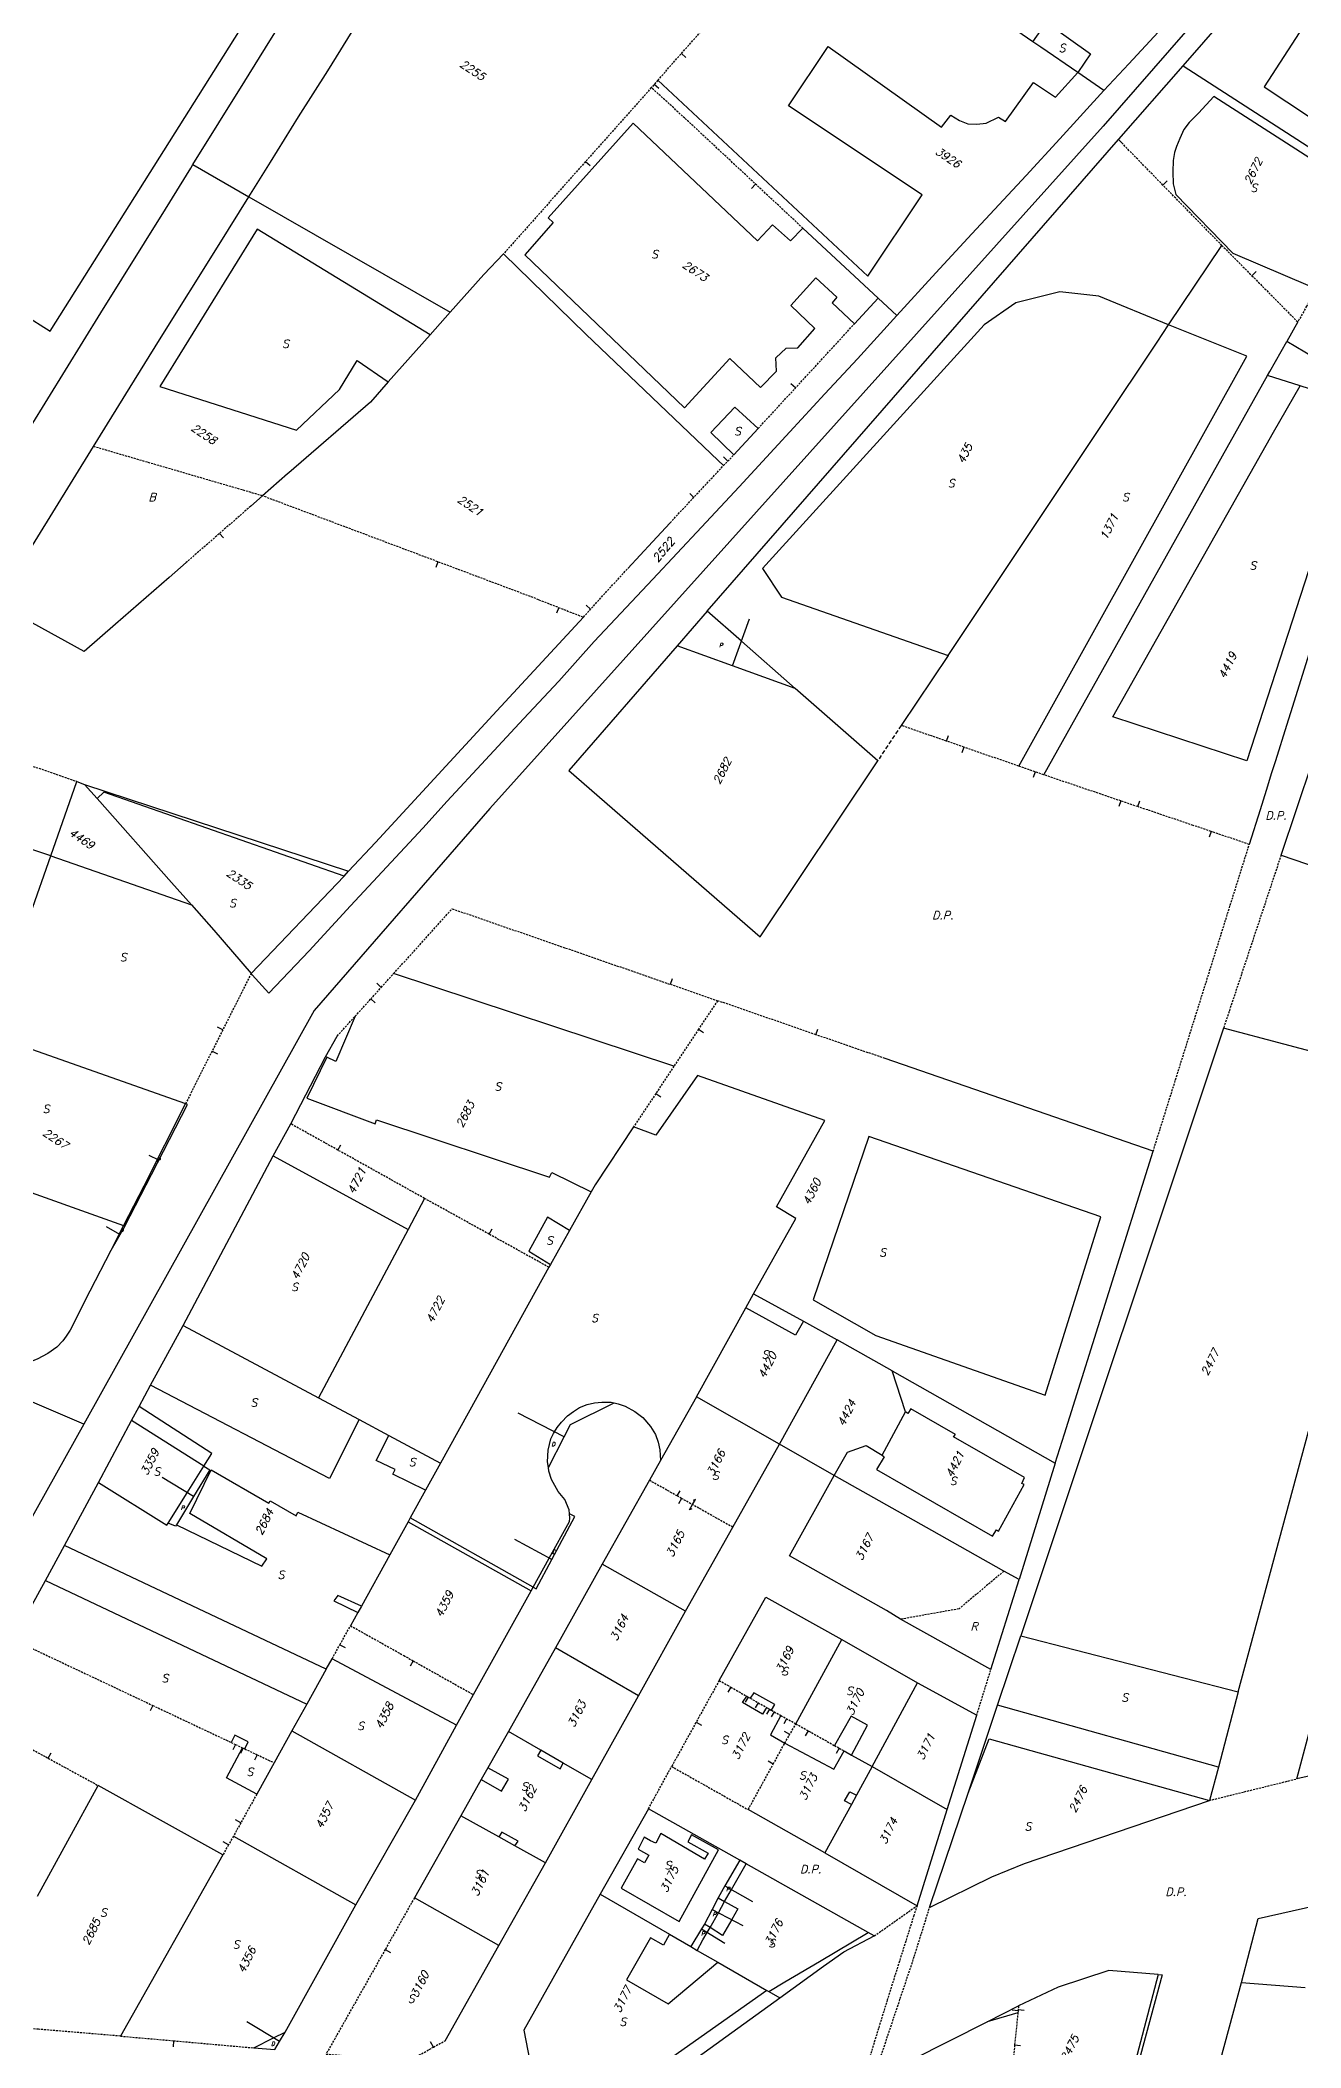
# Model space of a CAD drawing. Extents: x -334462 to -332769, y -29481 to -26664.
# Drawn here: x -333508.8 to -333351.2, y -28068.9 to -27818 of the extents above; entities that cross this region are included whole.
import ezdxf
from ezdxf.enums import TextEntityAlignment as Align

# ---------------------------------------------------------------- set-up
doc = ezdxf.new("R2010")
doc.units = 0
doc.header["$MEASUREMENT"] = 0
doc.linetypes.add('DASHED', pattern=[0.75, 0.5, -0.25])
doc.linetypes.add('HIDDEN', pattern=[0.375, 0.25, -0.125])
for name, color, linetype in [('17', 7, 'CONTINUOUS'), ('18', 7, 'CONTINUOUS'), ('19', 7, 'CONTINUOUS'), ('DP$DIVIDING$LINE', 7, 'CONTINUOUS'), ('EASEMENT$BOUNDA$', 7, 'CONTINUOUS'), ('ENC$$ST$$A$$TEXT', 7, 'CONTINUOUS'), ('ENCRO$$AREA$TEXT', 7, 'CONTINUOUS'), ('ENCROACHED$WALL', 7, 'CONTINUOUS'), ('MAP$SHEET$BOUND$', 7, 'CONTINUOUS'), ('PARCEL$BOUNDARY', 7, 'CONTINUOUS'), ('PARCEL$NUMBER', 7, 'CONTINUOUS'), ('STRUC$$FOOTPRINT', 7, 'CONTINUOUS')]:
    doc.layers.add(name, color=color, linetype=linetype)
doc.styles.add('ITALICT', font='ITALICT', dxfattribs={"height": 0.2})

# ---------------------------------------------------------------- blocks, each defined once
blk = doc.blocks.new('HOOK')
at = {"layer": '19', "color": 7, "linetype": 'Continuous'}
for p, q in [((0, 0.75), (-0.17, 0.5)), ((0, 0), (0, 0.75)), ((0, -0.75), (0, 0)), ((0.17, -0.5), (0, -0.75))]:
    blk.add_line(p, q, dxfattribs=at)

msp = doc.modelspace()

# ---------------------------------------------------------------- linework, layer by layer
at = {"layer": '17', "color": 1, "linetype": 'Continuous'}
for p, q in [((-333428.6, -27819.64), (-333428.04, -27820.13)), ((-333440.57, -27833.11), (-333440.01, -27833.61)), ((-333368.41, -27836.07), (-333367.87, -27835.54)), ((-333419.33, -27835.95), (-333419.84, -27836.5)), ((-333486.36, -27879.61), (-333485.86, -27880.17)), ((-333459.05, -27883.14), (-333459.32, -27883.86)), ((-333439.95, -27889.06), (-333440.49, -27888.56)), ((-333494.7, -28026.07), (-333495.02, -28026.75)), ((-333419, -28025.73), (-333419.37, -28026.38)), ((-333426.76, -28028.16), (-333426.1, -28028.52)), ((-333507.77, -28032.67), (-333507.41, -28032.01)), ((-333417.11, -28033.4), (-333417.76, -28033.04)), ((-333483.68, -28040.73), (-333484.33, -28040.37)), ((-333386.94, -28068.5), (-333386.19, -28068.58))]:
    msp.add_line(p, q, dxfattribs=at)
at = {"layer": '17', "color": 5, "linetype": 'Continuous'}
for p, q in [((-333467.44, -27937.78), (-333466.88, -27938.28)), ((-333485.94, -27941.64), (-333486.61, -27941.31)), ((-333465.63, -28056.57), (-333464.97, -28056.94)), ((-333459.59, -28068.77), (-333459.96, -28068.11))]:
    msp.add_line(p, q, dxfattribs=at)
at = {"layer": '17', "color": 2, "linetype": 'Continuous'}
msp.add_line((-333411.78, -27942.25), (-333411.53, -27941.54), dxfattribs=at)
at = {"layer": '18', "color": 1, "linetype": 'Continuous'}
for p, q in [((-333431.99, -27823.47), (-333431.43, -27823.97)), ((-333357.27, -27847.4), (-333356.74, -27846.87)), ((-333414.34, -27861.43), (-333414.9, -27860.92)), ((-333422.78, -27870.56), (-333423.33, -27870.03)), ((-333427.05, -27875.1), (-333427.56, -27874.63)), ((-333443.93, -27888.86), (-333444.21, -27889.56)), ((-333395.45, -27905.57), (-333395.2, -27904.86)), ((-333371.54, -27913.75), (-333371.3, -27913.04)), ((-333466.13, -27936.34), (-333466.69, -27935.83)), ((-333429.98, -27935.95), (-333429.73, -27935.24)), ((-333426.45, -27941.57), (-333425.83, -27941.98)), ((-333431.8, -27949.6), (-333431.18, -27950.02)), ((-333471.55, -27956.67), (-333471.19, -27956.01)), ((-333452.64, -27967.18), (-333452.27, -27966.53)), ((-333429.12, -27999.9), (-333428.76, -27999.25)), ((-333428.58, -28000.21), (-333428.95, -28000.86)), ((-333471.29, -28018.48), (-333470.63, -28018.84)), ((-333462.15, -28020.49), (-333462.51, -28021.15)), ((-333422.42, -28023.78), (-333422.79, -28024.42)), ((-333420.26, -28025.02), (-333420.63, -28025.67)), ((-333417.59, -28026.52), (-333417.97, -28027.18)), ((-333417, -28026.86), (-333417.37, -28027.51)), ((-333415.45, -28027.74), (-333415.81, -28028.39)), ((-333484.36, -28030.95), (-333484.68, -28031.63)), ((-333415.05, -28029.71), (-333415.71, -28029.34)), ((-333412.77, -28029.23), (-333413.13, -28029.88)), ((-333483.4, -28031.4), (-333483.72, -28032.08)), ((-333481.65, -28032.23), (-333481.97, -28032.91)), ((-333408.89, -28031.4), (-333409.26, -28032.06)), ((-333485.23, -28043.51), (-333485.88, -28043.14)), ((-333386.51, -28064.24), (-333387.25, -28064.17)), ((-333386.49, -28064.07), (-333385.74, -28064.15)), ((-333492.1, -28067.98), (-333492.16, -28068.73))]:
    msp.add_line(p, q, dxfattribs=at)
at = {"layer": '18', "color": 2, "linetype": 'Continuous'}
for p, q in [((-333393.28, -27906.32), (-333393.52, -27907.03)), ((-333384.39, -27909.39), (-333384.64, -27910.1)), ((-333373.65, -27913.04), (-333373.89, -27913.75)), ((-333362.37, -27916.85), (-333362.61, -27917.56)), ((-333487.28, -27944.29), (-333486.61, -27944.63))]:
    msp.add_line(p, q, dxfattribs=at)
at = {"layer": 'DP$DIVIDING$LINE', "color": 2, "linetype": 'HIDDEN'}
for p, q in [((-333369.62, -27956.82), (-333357.6, -27918.47)), ((-333353.62, -27919.8), (-333360.82, -27941.44)), ((-333391.68, -28027.3), (-333389.91, -28021.58))]:
    msp.add_line(p, q, dxfattribs=at)
at = {"layer": 'DP$DIVIDING$LINE', "color": 30, "linetype": 'HIDDEN'}
for p, q in [((-333432.72, -28039), (-333429.82, -28033.7)), ((-333362.59, -28037.95), (-333351.64, -28035.24)), ((-333404.49, -28054.88), (-333399.14, -28051.1))]:
    msp.add_line(p, q, dxfattribs=at)
at = {"layer": 'DP$DIVIDING$LINE', "color": 2, "linetype": 'HIDDEN'}
for points in [[(-333399.14, -28051.1), (-333399.54, -28052.33), (-333402.86, -28062.88), (-333406.7, -28075.34), (-333406.2, -28075.38), (-333405.35, -28075.46)], [(-333405.04, -28074.06), (-333399.47, -28057.42), (-333397.57, -28051.31)]]:
    msp.add_lwpolyline(points, dxfattribs=at)
at = {"layer": 'EASEMENT$BOUNDA$', "color": 3, "linetype": 'HIDDEN'}
msp.add_line((-333480.97, -27874.91), (-333502.09, -27868.75), dxfattribs=at)
msp.add_lwpolyline([(-333388.28, -28009.29), (-333393.88, -28014), (-333401.2, -28015.31)], dxfattribs=at)
at = {"layer": 'ENC$$ST$$A$$TEXT', "color": 1, "linetype": 'Continuous'}
for p, q in [((-333443.25, -27992.49), (-333449, -27989.54)), ((-333489.58, -27999.97), (-333493.5, -27997.58)), ((-333444.79, -28007.85), (-333449.44, -28005.35)), ((-333423.15, -28048.61), (-333419.73, -28050.59)), ((-333426.09, -28054.01), (-333423.15, -28055.8)), ((-333478.83, -28068.07), (-333482.95, -28065.63))]:
    msp.add_line(p, q, dxfattribs=at)
at = {"layer": 'ENCRO$$AREA$TEXT', "color": 5, "linetype": 'Continuous'}
for p, q in [((-333422.21, -27896.16), (-333420.09, -27890.28)), ((-333493.94, -27957.94), (-333495.13, -27957.33)), ((-333498.79, -27967.23), (-333500.47, -27966.27)), ((-333424.77, -28051.56), (-333420.93, -28053.56))]:
    msp.add_line(p, q, dxfattribs=at)
at = {"layer": 'ENCROACHED$WALL', "color": 5, "linetype": 'Continuous'}
for q in [(-333499.93, -27969.23), (-333498.33, -27966.09)]:
    msp.add_line((-333498.18, -27966.16), q, dxfattribs=at)
for points in [[(-333414.36, -27898.98), (-333422.21, -27896.16), (-333429.14, -27893.66)], [(-333498.18, -27966.16), (-333494.86, -27959.71), (-333490.34, -27950.96), (-333490.58, -27950.83)], [(-333424.01, -28050.1), (-333424.77, -28051.56), (-333425.73, -28053.41)]]:
    msp.add_lwpolyline(points, dxfattribs=at)
at = {"layer": 'MAP$SHEET$BOUND$', "color": 6, "linetype": 'Continuous'}
msp.add_line((-333503.32, -27990.92), (-333561.39, -27966.11), dxfattribs=at)
for points in [[(-333354.96, -27801.87), (-333355.27, -27805.09), (-333375.87, -27828.71), (-333452.54, -27914), (-333474.53, -27939.24), (-333503.32, -27990.92)], [(-333503.32, -27990.92), (-333511.56, -28005.71), (-333540.34, -28063.78)]]:
    msp.add_lwpolyline(points, dxfattribs=at)
at = {"layer": 'PARCEL$BOUNDARY', "color": 7, "linetype": 'Continuous'}
for p, q in [((-333365.88, -27821.16), (-333355.67, -27809.47)), ((-333375.77, -27824.27), (-333379.05, -27822.02)), ((-333365.88, -27821.16), (-333342.13, -27836.47)), ((-333353.62, -27919.8), (-333320.92, -27822.22)), ((-333425.38, -27889.33), (-333373.95, -27830.39)), ((-333373.46, -27830.89), (-333373.95, -27830.39)), ((-333489.68, -27833.52), (-333482.67, -27837.55)), ((-333482.67, -27837.55), (-333457.49, -27851.97)), ((-333404.01, -27850.21), (-333413.42, -27841.45)), ((-333367.68, -27853.53), (-333361.03, -27843.61)), ((-333406.95, -27853.4), (-333404.01, -27850.21)), ((-333404.01, -27850.21), (-333401.68, -27852.35)), ((-333457.49, -27851.97), (-333460.02, -27854.8)), ((-333460.02, -27854.8), (-333465.27, -27860.68)), ((-333351.54, -27853.18), (-333352.91, -27855.61)), ((-333383.29, -27909.77), (-333355.31, -27859.86)), ((-333351.25, -27861.16), (-333355.31, -27859.86)), ((-333343.49, -27863.63), (-333351.25, -27861.16)), ((-333422.03, -27869.77), (-333419, -27866.49)), ((-333480.97, -27874.91), (-333482.45, -27876.21)), ((-333425.38, -27889.33), (-333429.14, -27893.66)), ((-333395.25, -27894.87), (-333401.14, -27903.6)), ((-333404.05, -27908.01), (-333414.36, -27898.98)), ((-333507.44, -27919.9), (-333504.18, -27910.59)), ((-333504.18, -27910.59), (-333503.22, -27910.97)), ((-333503.22, -27910.97), (-333501.66, -27912.73)), ((-333503.22, -27910.97), (-333470.23, -27921.83)), ((-333470.77, -27922.42), (-333482.38, -27934.6)), ((-333470.77, -27922.42), (-333470.23, -27921.83)), ((-333515.32, -27942.15), (-333490.58, -27950.83)), ((-333360.82, -27941.44), (-333386.18, -28017.38)), ((-333369.62, -27956.82), (-333403.14, -27945.23)), ((-333479.62, -27957.38), (-333477.44, -27953.39)), ((-333490.9, -27978.58), (-333479.62, -27957.38)), ((-333479.62, -27957.38), (-333462.78, -27966.61)), ((-333513.4, -27960.74), (-333498.33, -27966.09)), ((-333460.72, -27962.71), (-333462.78, -27966.61)), ((-333439.9, -27961.89), (-333442.59, -27966.71)), ((-333498.33, -27966.09), (-333499.93, -27969.23)), ((-333462.78, -27966.61), (-333473.97, -27987.62)), ((-333442.59, -27966.71), (-333444.97, -27970.97)), ((-333444.97, -27970.97), (-333445.16, -27971.32)), ((-333420.54, -27976.37), (-333419.58, -27974.64)), ((-333419.58, -27974.64), (-333413.35, -27978.06)), ((-333494.96, -27986.04), (-333490.9, -27978.58)), ((-333490.9, -27978.58), (-333473.97, -27987.62)), ((-333426.72, -27987.49), (-333420.54, -27976.37)), ((-333413.35, -27978.06), (-333409.14, -27980.37)), ((-333416.32, -27993.41), (-333409.14, -27980.37)), ((-333402.24, -27984.25), (-333409.14, -27980.37)), ((-333496.41, -27988.7), (-333494.96, -27986.04)), ((-333400.6, -27989.39), (-333402.24, -27984.25)), ((-333402.24, -27984.25), (-333381.88, -27995.8)), ((-333473.97, -27987.62), (-333468.87, -27990.34)), ((-333426.72, -27987.49), (-333431.21, -27995.47)), ((-333416.32, -27993.41), (-333426.72, -27987.49)), ((-333501.46, -27998.22), (-333497.34, -27990.46)), ((-333497.34, -27990.46), (-333496.41, -27988.7)), ((-333468.87, -27990.34), (-333465.16, -27992.32)), ((-333403.49, -27994.81), (-333400.6, -27989.39)), ((-333465.16, -27992.32), (-333458.7, -27995.78)), ((-333422.18, -28003.81), (-333416.32, -27993.41)), ((-333409.52, -27997.33), (-333416.32, -27993.41)), ((-333458.7, -27995.78), (-333460.59, -27999.18)), ((-333431.21, -27995.47), (-333432.6, -27997.94)), ((-333381.88, -27995.8), (-333386.39, -28010.35)), ((-333505.74, -28006.09), (-333501.46, -27998.22)), ((-333432.6, -27997.94), (-333438.52, -28008.44)), ((-333460.59, -27999.18), (-333462.49, -28002.62)), ((-333462.78, -28003.14), (-333465.07, -28007.27)), ((-333462.49, -28002.62), (-333462.78, -28003.14)), ((-333462.78, -28003.14), (-333447.38, -28011.75)), ((-333508.12, -28010.47), (-333505.74, -28006.09)), ((-333428.07, -28014.3), (-333422.18, -28003.81)), ((-333465.07, -28007.27), (-333468.61, -28013.65)), ((-333438.52, -28008.44), (-333444.34, -28018.86)), ((-333428.07, -28014.3), (-333438.52, -28008.44)), ((-333512.14, -28017.84), (-333508.12, -28010.47)), ((-333389.91, -28021.58), (-333386.39, -28010.35)), ((-333386.39, -28010.35), (-333388.28, -28009.29)), ((-333468.61, -28013.65), (-333469.05, -28014.45)), ((-333454.61, -28024.72), (-333447.38, -28011.75)), ((-333447.38, -28011.75), (-333447.12, -28011.28)), ((-333469.05, -28014.45), (-333469.97, -28016.11)), ((-333433.96, -28024.88), (-333428.07, -28014.3)), ((-333389.91, -28021.58), (-333401.2, -28015.31)), ((-333414.29, -28028.37), (-333408.54, -28017.83)), ((-333408.54, -28017.83), (-333399.07, -28023.25)), ((-333389.07, -28026.02), (-333386.18, -28017.38)), ((-333386.18, -28017.38), (-333358.97, -28024.36)), ((-333473, -28021.55), (-333472.27, -28020.23)), ((-333444.34, -28018.86), (-333450.23, -28029.33)), ((-333433.96, -28024.88), (-333444.34, -28018.86)), ((-333473, -28021.55), (-333475.44, -28025.93)), ((-333404.74, -28033.72), (-333399.07, -28023.25)), ((-333399.07, -28023.25), (-333391.68, -28027.3)), ((-333351.64, -28035.24), (-333348.17, -28022.12)), ((-333475.44, -28025.93), (-333477.3, -28029.26)), ((-333456.72, -28028.56), (-333454.61, -28024.72)), ((-333439.78, -28035.34), (-333433.96, -28024.88)), ((-333392.76, -28037.03), (-333389.07, -28026.02)), ((-333358.97, -28024.36), (-333361.47, -28033.79)), ((-333461.85, -28037.92), (-333456.72, -28028.56)), ((-333395.39, -28039.07), (-333391.68, -28027.3)), ((-333477.3, -28029.26), (-333479.51, -28033.24)), ((-333477.3, -28029.26), (-333461.85, -28037.92)), ((-333450.23, -28029.33), (-333452.79, -28033.87)), ((-333446.19, -28031.65), (-333450.23, -28029.33)), ((-333479.51, -28033.24), (-333481.69, -28037.16)), ((-333443.37, -28033.28), (-333446.19, -28031.65)), ((-333439.78, -28035.34), (-333443.37, -28033.28)), ((-333408.26, -28031.76), (-333407.34, -28032.27)), ((-333407.34, -28032.27), (-333404.74, -28033.72)), ((-333404.74, -28033.72), (-333406.69, -28037.27)), ((-333404.74, -28033.72), (-333395.39, -28039.07)), ((-333509.12, -28049.9), (-333501.53, -28036.07)), ((-333453.62, -28035.35), (-333456.16, -28039.86)), ((-333452.79, -28033.87), (-333453.62, -28035.35)), ((-333445.61, -28045.75), (-333439.78, -28035.34)), ((-333361.47, -28033.79), (-333362.59, -28037.95)), ((-333346.64, -28034.11), (-333351.64, -28035.24)), ((-333469.32, -28050.99), (-333461.85, -28037.92)), ((-333407.34, -28038.45), (-333410.67, -28044.51)), ((-333406.69, -28037.27), (-333407.34, -28038.45)), ((-333397.57, -28051.31), (-333392.76, -28037.03)), ((-333456.16, -28039.86), (-333461.98, -28050.11)), ((-333451.44, -28042.5), (-333456.16, -28039.86)), ((-333432.72, -28039), (-333438.74, -28049.68)), ((-333421.3, -28045.41), (-333432.72, -28039)), ((-333410.67, -28044.51), (-333420.25, -28039.1)), ((-333399.14, -28051.1), (-333395.39, -28039.07)), ((-333484.61, -28042.42), (-333469.32, -28050.99)), ((-333449.41, -28043.62), (-333451.44, -28042.5)), ((-333445.61, -28045.75), (-333449.41, -28043.62)), ((-333485.93, -28044.75), (-333498.72, -28067.4)), ((-333451.44, -28056.07), (-333445.61, -28045.75)), ((-333420.51, -28045.85), (-333421.3, -28045.41)), ((-333405.23, -28054.47), (-333420.51, -28045.85)), ((-333410.67, -28044.51), (-333399.14, -28051.1)), ((-333478.13, -28066.89), (-333469.32, -28050.99)), ((-333451.44, -28056.07), (-333461.98, -28050.11)), ((-333438.74, -28049.68), (-333430.09, -28054.68)), ((-333458.15, -28067.97), (-333451.44, -28056.07)), ((-333430.09, -28054.68), (-333427.42, -28056.22)), ((-333427.42, -28056.22), (-333426.64, -28056.68)), ((-333404.49, -28054.88), (-333405.23, -28054.47)), ((-333426.64, -28056.68), (-333424.06, -28058.16)), ((-333424.06, -28058.16), (-333417.9, -28061.69)), ((-333363.12, -28077.48), (-333358.58, -28060.72)), ((-333358.58, -28060.72), (-333350.62, -28061.31)), ((-333431, -28073.23), (-333416.31, -28062.62)), ((-333417.9, -28061.69), (-333417.67, -28061.83)), ((-333417.67, -28061.83), (-333416.31, -28062.62)), ((-333390.39, -28065.61), (-333386.44, -28063.62))]:
    msp.add_line(p, q, dxfattribs=at)
at = {"layer": 'PARCEL$BOUNDARY', "color": 2, "linetype": 'HIDDEN'}
for p, q in [((-333431.56, -27822.98), (-333424.24, -27814.71)), ((-333431.56, -27822.98), (-333432.36, -27823.89)), ((-333432.36, -27823.89), (-333450.85, -27844.68)), ((-333419, -27866.49), (-333406.95, -27853.4)), ((-333423.34, -27871.13), (-333422.03, -27869.77)), ((-333430.02, -27878.28), (-333423.34, -27871.13)), ((-333446.43, -27887.89), (-333480.97, -27874.91)), ((-333482.45, -27876.21), (-333490.52, -27883.25)), ((-333440.86, -27890.06), (-333435.31, -27883.98)), ((-333446.43, -27887.89), (-333440.86, -27890.06)), ((-333471.64, -27942.42), (-333469.4, -27939.95)), ((-333423.88, -28022.96), (-333429.82, -28033.7)), ((-333416.16, -28027.33), (-333414.29, -28028.37)), ((-333415.67, -28030.79), (-333414.29, -28028.37)), ((-333414.29, -28028.37), (-333409.46, -28031.08)), ((-333429.82, -28033.7), (-333420.25, -28039.1))]:
    msp.add_line(p, q, dxfattribs=at)
at = {"layer": 'PARCEL$BOUNDARY', "color": 7, "linetype": 'DASHED'}
msp.add_line((-333401.14, -27903.6), (-333404.05, -27908.01), dxfattribs=at)
at = {"layer": 'PARCEL$BOUNDARY', "color": 7, "linetype": 'Continuous'}
for points in [[(-333489.68, -27833.52), (-333483.18, -27823.08), (-333480.05, -27818.06), (-333467.14, -27797.46), (-333463.91, -27792.28), (-333460.61, -27787.09)], [(-333482.67, -27837.55), (-333479.99, -27833.22), (-333476.46, -27827.56), (-333472.82, -27821.81), (-333469.22, -27816.02), (-333461.9, -27804.31), (-333456.38, -27795.49), (-333452.43, -27789.1)], [(-333384.68, -27818.15), (-333394.96, -27811.04), (-333406.34, -27803.12), (-333411.03, -27799.89)], [(-333354.96, -27801.87), (-333360.15, -27807.45), (-333365.29, -27812.95), (-333368.99, -27816.96), (-333372.65, -27820.92), (-333375.77, -27824.27)], [(-333379.05, -27822.02), (-333383.66, -27818.85), (-333384.68, -27818.15)], [(-333373.95, -27830.39), (-333373.89, -27830.33), (-333365.88, -27821.16)], [(-333375.77, -27824.27), (-333381.28, -27830.31), (-333385.5, -27834.89), (-333392.28, -27842.16), (-333396.77, -27847.05), (-333401.68, -27852.35)], [(-333353.62, -27919.8), (-333332.67, -27926.96), (-333306.42, -27830.41)], [(-333510.04, -27866.38), (-333501.2, -27852.02), (-333493.12, -27839.1), (-333489.94, -27833.97), (-333489.68, -27833.52)], [(-333502.09, -27868.75), (-333497.51, -27861.34), (-333493.83, -27855.41), (-333486.41, -27843.49), (-333482.67, -27837.55)], [(-333450.85, -27844.68), (-333453.3, -27847.24), (-333457.49, -27851.97)], [(-333423.34, -27871.13), (-333424, -27870.48), (-333440.53, -27854.7), (-333450.85, -27844.68)], [(-333401.68, -27852.35), (-333406.59, -27857.77), (-333410.65, -27862.17), (-333415.04, -27866.92), (-333421.38, -27873.78), (-333426.07, -27878.81), (-333432.18, -27885.33), (-333439.49, -27893.13), (-333443.94, -27898.05), (-333448.35, -27902.77), (-333453.08, -27907.88), (-333457.87, -27913.07), (-333460.94, -27916.45), (-333469.98, -27926.13), (-333475.15, -27931.77), (-333480.19, -27937.04), (-333482.25, -27934.75), (-333482.38, -27934.6)], [(-333395.25, -27894.87), (-333377.34, -27868.01), (-333375.98, -27865.98), (-333369.13, -27855.7), (-333367.68, -27853.53)], [(-333355.31, -27859.86), (-333355.04, -27859.38), (-333352.91, -27855.61)], [(-333465.27, -27860.68), (-333467.47, -27863.19), (-333477.69, -27872.02), (-333477.86, -27872.17), (-333480.97, -27874.91)], [(-333340.72, -27864.64), (-333341.08, -27865.7), (-333342.1, -27868.95), (-333352.21, -27901.24), (-333352.95, -27903.59), (-333354.34, -27908.03), (-333354.81, -27909.54), (-333355.5, -27911.75), (-333356.25, -27914.13), (-333357.6, -27918.47)], [(-333490.52, -27883.25), (-333492.64, -27885.11), (-333499.35, -27890.96), (-333503.25, -27894.35), (-333514.25, -27888.33), (-333511.95, -27884.7), (-333502.09, -27868.75)], [(-333435.31, -27883.98), (-333432.23, -27880.66), (-333430.02, -27878.28)], [(-333440.86, -27890.06), (-333451.66, -27901.78), (-333466.86, -27918.21), (-333470.23, -27921.83)], [(-333414.36, -27898.98), (-333421.1, -27893.08), (-333425.38, -27889.33)], [(-333429.14, -27893.66), (-333442.66, -27909.23), (-333418.76, -27930.04), (-333404.05, -27908.01)], [(-333501.66, -27912.73), (-333492.34, -27923.21), (-333489.85, -27926.03)], [(-333515.32, -27942.15), (-333514.03, -27938.53), (-333509.97, -27927.14), (-333507.44, -27919.9)], [(-333489.85, -27926.03), (-333487.06, -27929.2), (-333482.38, -27934.6)], [(-333477.44, -27953.39), (-333473.09, -27945.01), (-333471.64, -27942.42)], [(-333358.97, -28024.36), (-333338.19, -27947.43), (-333360.82, -27941.44)], [(-333490.58, -27950.83), (-333495.8, -27961.16), (-333498.33, -27966.09)], [(-333434.58, -27953.77), (-333439.4, -27961.01), (-333439.9, -27961.89)], [(-333381.88, -27995.8), (-333380.72, -27992.13), (-333369.62, -27956.82)], [(-333499.93, -27969.23), (-333502.54, -27974.31), (-333505.02, -27979.17), (-333505.53, -27979.93), (-333505.95, -27980.49), (-333506.67, -27981.29), (-333507.8, -27982.11), (-333509.13, -27982.79), (-333509.67, -27983.01), (-333511.22, -27983.32), (-333512.15, -27983.34), (-333513.37, -27983.28), (-333514.05, -27983.16), (-333516.43, -27982.36), (-333518.81, -27981.53), (-333520.72, -27980.83)], [(-333445.16, -27971.32), (-333454.16, -27987.57), (-333458.7, -27995.78)], [(-333445.22, -27996.34), (-333445.32, -27995.61), (-333445.27, -27994.17), (-333444.91, -27992.75), (-333444.58, -27992.11), (-333444.45, -27991.88), (-333444.14, -27991.32), (-333443.61, -27990.69), (-333442.86, -27989.9), (-333442.11, -27989.34), (-333441.32, -27988.85), (-333440.38, -27988.48), (-333439.46, -27988.26), (-333438.53, -27988.19), (-333437.39, -27988.19), (-333436.99, -27988.27)], [(-333436.99, -27988.27), (-333436.52, -27988.37), (-333435.63, -27988.68), (-333434.43, -27989.34), (-333433.41, -27990.11), (-333432.47, -27991.23), (-333431.85, -27992.2), (-333431.5, -27993.17), (-333431.3, -27994.14), (-333431.21, -27995.47)], [(-333488.29, -27996.17), (-333487.3, -27994.59), (-333496.41, -27988.7)], [(-333409.52, -27997.33), (-333407.85, -27994.42), (-333405.5, -27993.61), (-333403.49, -27994.81)], [(-333501.46, -27998.22), (-333492.93, -28003.56), (-333492.76, -28003.29)], [(-333492.76, -28003.29), (-333490.37, -27999.49), (-333488.29, -27996.17)], [(-333442.59, -28002.14), (-333442.63, -28001.63), (-333443.17, -28000.34), (-333444, -27999.33), (-333444.85, -27997.82), (-333445.16, -27996.8), (-333445.22, -27996.34)], [(-333401.2, -28015.31), (-333402.96, -28014.22), (-333415.09, -28007.38), (-333409.52, -27997.33)], [(-333388.28, -28009.29), (-333397.28, -28004.22), (-333409.52, -27997.33)], [(-333447.12, -28011.28), (-333445.12, -28007.67), (-333442.57, -28003.08), (-333442.54, -28002.69), (-333442.59, -28002.14)], [(-333423.88, -28022.96), (-333418.04, -28012.53), (-333408.54, -28017.83)], [(-333397.57, -28051.31), (-333389.78, -28047.49), (-333385.69, -28045.82), (-333362.59, -28037.95)], [(-333423.2, -28050.59), (-333422.34, -28049.08), (-333420.51, -28045.85)], [(-333358.58, -28060.72), (-333356.48, -28052.71), (-333333.19, -28047.45), (-333329.47, -28047.1)], [(-333438.74, -28049.68), (-333448.28, -28066.64), (-333447.29, -28071.82)], [(-333425.01, -28053.81), (-333423.98, -28051.98), (-333423.2, -28050.59)], [(-333426.64, -28056.68), (-333425.9, -28055.38), (-333425.38, -28054.45), (-333425.01, -28053.81)], [(-333416.31, -28062.62), (-333410.82, -28058.64), (-333408.31, -28056.87), (-333404.49, -28054.88)], [(-333369, -28059.7), (-333375.14, -28059.2), (-333381.51, -28061.29), (-333386.44, -28063.62)], [(-333369, -28059.7), (-333368.49, -28059.74), (-333373.5, -28078.26)], [(-333401.27, -28071.08), (-333399.81, -28070.36), (-333390.39, -28065.61)], [(-333482.06, -28068.87), (-333479.59, -28067.62), (-333478.13, -28066.89)]]:
    msp.add_lwpolyline(points, dxfattribs=at)
at = {"layer": 'PARCEL$BOUNDARY', "color": 2, "linetype": 'HIDDEN'}
for points in [[(-333413.42, -27841.45), (-333428.18, -27827.7), (-333432.36, -27823.89)], [(-333361.03, -27843.61), (-333368.41, -27836.07), (-333373.46, -27830.89)], [(-333361.03, -27843.61), (-333357.27, -27847.4), (-333351.54, -27853.18)], [(-333349.03, -27848.74), (-333350.43, -27851.21), (-333351.54, -27853.18)], [(-333518.73, -27905.64), (-333518.5, -27905.67), (-333504.18, -27910.59)], [(-333386.42, -27908.69), (-333393.28, -27906.32), (-333395.45, -27905.57), (-333397.53, -27904.85), (-333401.14, -27903.6)], [(-333383.29, -27909.77), (-333384.39, -27909.39), (-333386.42, -27908.69)], [(-333364.62, -27916.09), (-333371.54, -27913.75), (-333373.65, -27913.04), (-333383.29, -27909.77)], [(-333357.6, -27918.47), (-333362.37, -27916.85), (-333364.62, -27916.09)], [(-333464.58, -27934.62), (-333457.25, -27926.51), (-333429.98, -27935.95), (-333424.07, -27938)], [(-333482.38, -27934.6), (-333490.56, -27950.79), (-333490.58, -27950.83)], [(-333469.4, -27939.95), (-333467.44, -27937.78), (-333466.13, -27936.34), (-333464.58, -27934.62)], [(-333424.07, -27938), (-333426.45, -27941.57), (-333429.53, -27946.19)], [(-333403.14, -27945.23), (-333411.78, -27942.25), (-333424.07, -27938)], [(-333429.53, -27946.19), (-333431.8, -27949.6), (-333434.58, -27953.77)], [(-333460.72, -27962.71), (-333471.55, -27956.67), (-333477.44, -27953.39)], [(-333445.16, -27971.32), (-333452.64, -27967.18), (-333460.72, -27962.71)], [(-333422.18, -28003.81), (-333428.58, -28000.21), (-333429.12, -27999.9), (-333432.6, -27997.94)], [(-333472.27, -28020.23), (-333471.29, -28018.48), (-333469.97, -28016.11)], [(-333469.97, -28016.11), (-333463.32, -28019.83), (-333462.15, -28020.49), (-333454.61, -28024.72)], [(-333512.14, -28017.84), (-333494.7, -28026.07), (-333484.89, -28030.7)], [(-333423.88, -28022.96), (-333422.42, -28023.78), (-333420.42, -28024.92)], [(-333420.42, -28024.92), (-333420.26, -28025.02), (-333419.99, -28025.17)], [(-333419.99, -28025.17), (-333419, -28025.73), (-333417.95, -28026.33)], [(-333517.28, -28027.5), (-333507.77, -28032.67), (-333501.53, -28036.07)], [(-333417.95, -28026.33), (-333417.59, -28026.52), (-333417.35, -28026.66)], [(-333417.35, -28026.66), (-333417, -28026.86), (-333416.16, -28027.33)], [(-333484.89, -28030.7), (-333484.36, -28030.95), (-333483.49, -28031.37)], [(-333420.25, -28039.1), (-333417.11, -28033.4), (-333415.67, -28030.79)], [(-333409.46, -28031.08), (-333408.89, -28031.4), (-333408.26, -28031.76)], [(-333483.49, -28031.37), (-333483.4, -28031.4), (-333483.2, -28031.5)], [(-333483.2, -28031.5), (-333481.65, -28032.23), (-333479.51, -28033.24)], [(-333481.69, -28037.16), (-333483.68, -28040.73), (-333484.61, -28042.42)], [(-333484.61, -28042.42), (-333485.23, -28043.51), (-333485.93, -28044.75)], [(-333461.98, -28050.11), (-333465.63, -28056.57), (-333473.02, -28069.64), (-333468.34, -28070.04), (-333462.74, -28070.52), (-333459.59, -28068.77), (-333458.15, -28067.97)], [(-333386.44, -28063.62), (-333386.49, -28064.07), (-333386.51, -28064.24), (-333386.53, -28064.47)], [(-333498.72, -28067.4), (-333508.96, -28066.55), (-333517.88, -28065.8)], [(-333386.53, -28064.47), (-333386.94, -28068.5), (-333387.01, -28069.25), (-333387.8, -28076.98)], [(-333498.72, -28067.4), (-333492.1, -28067.98), (-333482.06, -28068.87)]]:
    msp.add_lwpolyline(points, dxfattribs=at)
at = {"layer": 'STRUC$$FOOTPRINT', "color": 1, "linetype": 'Continuous'}
for p, q in [((-333557.9, -27822.66), (-333507.52, -27854.32)), ((-333507.44, -27919.9), (-333529.43, -27912.66)), ((-333507.44, -27919.9), (-333489.85, -27926.03)), ((-333429.53, -27946.19), (-333464.58, -27934.62)), ((-333412.11, -27975.39), (-333404.28, -27979.84)), ((-333488.29, -27996.17), (-333497.34, -27990.46)), ((-333447.12, -28011.28), (-333462.49, -28002.62)), ((-333473, -28021.55), (-333505.74, -28006.09)), ((-333508.12, -28010.47), (-333475.44, -28025.93)), ((-333456.72, -28028.56), (-333472.27, -28020.23)), ((-333361.47, -28033.79), (-333389.07, -28026.02)), ((-333485.93, -28044.75), (-333501.53, -28036.07)), ((-333428.86, -28053.08), (-333423.95, -28044.12)), ((-333424.01, -28050.1), (-333423.2, -28050.59)), ((-333425.01, -28053.81), (-333425.73, -28053.41)), ((-333417.9, -28061.69), (-333433.92, -28072.98)), ((-333386.53, -28064.47), (-333390.39, -28065.61))]:
    msp.add_line(p, q, dxfattribs=at)
for points in [[(-333507.52, -27854.32), (-333465.89, -27788.25), (-333499.44, -27767.01), (-333508.88, -27781.96), (-333535.5, -27786.87), (-333557.9, -27822.66)], [(-333335.72, -27817.61), (-333346.91, -27810.12), (-333355.74, -27823.79), (-333344.53, -27831.21)], [(-333384.68, -27818.15), (-333382.97, -27815.74), (-333377.45, -27819.66), (-333379.05, -27822.02)], [(-333431.56, -27822.98), (-333405.28, -27847.47), (-333398.48, -27837.29), (-333415.21, -27826.15), (-333410.25, -27818.75), (-333396.09, -27828.84), (-333394.91, -27827.33), (-333393.84, -27828), (-333392.79, -27828.4), (-333391.65, -27828.45), (-333390.51, -27828.33), (-333388.94, -27827.59), (-333388.08, -27828.14), (-333384.57, -27823.27), (-333381.81, -27825.08), (-333379.05, -27822.02)], [(-333343.28, -27837.04), (-333362.02, -27824.99), (-333363.93, -27827.1), (-333365.12, -27828.23), (-333365.79, -27829.12), (-333366.3, -27830.24), (-333366.71, -27831.23), (-333366.95, -27832.02), (-333367.12, -27832.98), (-333367.17, -27834.41), (-333367.1, -27835.91), (-333366.8, -27837.24), (-333359.66, -27844.59), (-333349.97, -27848.72), (-333344.69, -27839.49), (-333343.63, -27837.64)], [(-333413.42, -27841.45), (-333414.98, -27843.05), (-333417.22, -27841.03), (-333419.08, -27843.03), (-333434.63, -27828.35), (-333445.24, -27840.15), (-333444.63, -27840.75), (-333448.17, -27844.79), (-333428.22, -27863.91), (-333422.55, -27857.74), (-333418.73, -27861.38), (-333416.71, -27859.31), (-333416.78, -27857.68), (-333415.5, -27856.45), (-333414.04, -27856.41), (-333411.9, -27853.99), (-333414.91, -27851.13), (-333411.78, -27847.68), (-333409.15, -27850.06), (-333409.76, -27850.79), (-333406.95, -27853.4)], [(-333460.02, -27854.8), (-333481.64, -27841.57), (-333493.79, -27861.23), (-333476.74, -27866.71), (-333471.36, -27861.62), (-333469.13, -27857.98), (-333465.27, -27860.68)], [(-333367.68, -27853.53), (-333376.43, -27849.97), (-333381.3, -27849.4), (-333386.77, -27850.78), (-333390.74, -27853.55), (-333418.47, -27883.99), (-333416.09, -27887.59), (-333395.25, -27894.87)], [(-333344.98, -27850.24), (-333349.54, -27857.6), (-333352.91, -27855.61)], [(-333386.42, -27908.69), (-333357.92, -27857.46), (-333367.68, -27853.53)], [(-333343.49, -27863.63), (-333357.91, -27908.01), (-333374.64, -27902.54), (-333370.08, -27894.41), (-333354.59, -27866.94), (-333351.25, -27861.16)], [(-333422.03, -27869.77), (-333424.9, -27867), (-333421.94, -27863.84), (-333419, -27866.49)], [(-333470.77, -27922.42), (-333500.82, -27911.96), (-333501.66, -27912.73)], [(-333469.4, -27939.95), (-333471.82, -27945.58), (-333472.94, -27945.06), (-333475.43, -27950.2), (-333466.9, -27953.37), (-333466.7, -27952.89), (-333445.11, -27960.04), (-333444.79, -27959.48), (-333439.9, -27961.89)], [(-333419.58, -27974.64), (-333414.29, -27965.2), (-333416.72, -27963.76), (-333410.68, -27952.96), (-333426.6, -27947.34), (-333431.78, -27954.79), (-333434.58, -27953.77)], [(-333404.28, -27979.84), (-333383.13, -27987.28), (-333376.15, -27965.03), (-333405.15, -27954.97), (-333412.11, -27975.39)], [(-333442.59, -27966.71), (-333445.34, -27965.04), (-333447.66, -27969.31), (-333444.97, -27970.97)], [(-333413.35, -27978.06), (-333414.33, -27979.78), (-333420.54, -27976.37)], [(-333468.87, -27990.34), (-333472.59, -27997.72), (-333494.96, -27986.04)], [(-333445.22, -27996.34), (-333443.25, -27992.49), (-333442.48, -27990.98), (-333436.99, -27988.27)], [(-333403.49, -27994.81), (-333403.24, -27994.99), (-333404.22, -27996.58), (-333389.69, -28004.92), (-333389.22, -28004.13), (-333388.97, -28004.29), (-333385.76, -27998.47), (-333386.04, -27998.33), (-333385.69, -27997.59), (-333394.56, -27992.49), (-333394.35, -27992.23), (-333399.93, -27989.01), (-333400.28, -27989.57), (-333400.6, -27989.39)], [(-333460.59, -27999.18), (-333464.69, -27997.16), (-333464.4, -27996.6), (-333466.75, -27995.48), (-333465.16, -27992.32)], [(-333488.29, -27996.17), (-333487.54, -27996.65), (-333489.58, -27999.97), (-333491.74, -28003.49)], [(-333491.74, -28003.49), (-333481.05, -28008.67), (-333480.45, -28007.75), (-333490.05, -28002.07), (-333487.37, -27996.61), (-333480.2, -28000.81), (-333480.01, -28000.49), (-333476.76, -28002.36), (-333476.54, -28001.92), (-333465.07, -28007.27)], [(-333491.74, -28003.49), (-333491.86, -28003.69), (-333492.76, -28003.29)], [(-333447.12, -28011.28), (-333446.74, -28011.49), (-333444.79, -28007.85), (-333441.91, -28002.48), (-333442.59, -28002.14)], [(-333468.61, -28013.65), (-333471.54, -28012.33), (-333472.05, -28012.99), (-333469.05, -28014.45)], [(-333417.95, -28026.33), (-333418.45, -28027.18), (-333420.94, -28025.72), (-333420.42, -28024.92)], [(-333417.35, -28026.66), (-333416.93, -28025.96), (-333419.53, -28024.49), (-333419.99, -28025.17)], [(-333416.16, -28027.33), (-333417.45, -28029.74), (-333415.67, -28030.79)], [(-333407.34, -28032.27), (-333405.34, -28028.52), (-333407.36, -28027.42), (-333409.46, -28031.08)], [(-333483.2, -28031.5), (-333482.78, -28030.64), (-333484.45, -28029.8), (-333484.89, -28030.7)], [(-333415.67, -28030.79), (-333409.53, -28034.05), (-333408.26, -28031.76)], [(-333392.76, -28037.03), (-333390.14, -28030.23), (-333362.59, -28037.95)], [(-333481.69, -28037.16), (-333485.48, -28035.12), (-333483.49, -28031.37)], [(-333446.19, -28031.65), (-333446.61, -28032.38), (-333443.76, -28034.01), (-333443.37, -28033.28)], [(-333453.62, -28035.35), (-333451.09, -28036.78), (-333450.23, -28035.29), (-333452.79, -28033.87)], [(-333407.34, -28038.45), (-333408.19, -28037.99), (-333407.55, -28036.86), (-333406.69, -28037.27)], [(-333449.41, -28043.62), (-333449.02, -28043.02), (-333451.04, -28041.91), (-333451.44, -28042.5)], [(-333423.95, -28044.12), (-333427.32, -28042.24), (-333427.78, -28043.11), (-333425.26, -28044.52), (-333425.7, -28045.29), (-333431.18, -28042.08), (-333431.81, -28043.27), (-333432.48, -28042.99), (-333433.24, -28042.55), (-333433.99, -28044.04), (-333432.68, -28044.8), (-333433.21, -28045.73), (-333434.08, -28045.24), (-333436.14, -28048.92), (-333428.86, -28053.08)], [(-333421.3, -28045.41), (-333423.15, -28048.61), (-333424.01, -28050.1)], [(-333423.2, -28050.59), (-333421.54, -28051.51), (-333422.31, -28052.84), (-333423.47, -28054.82), (-333425.01, -28053.81)], [(-333425.73, -28053.41), (-333426.09, -28054.01), (-333427.42, -28056.22)], [(-333430.09, -28054.68), (-333430.84, -28056.04), (-333432.45, -28055.1), (-333435.46, -28060.36), (-333430.24, -28063.37), (-333424.06, -28058.16)], [(-333417.67, -28061.83), (-333415.66, -28060.62), (-333411.33, -28058.09), (-333405.23, -28054.47)], [(-333369, -28059.7), (-333373.6, -28077.32), (-333375.21, -28078.1)], [(-333482.06, -28068.87), (-333479.42, -28069.08), (-333478.83, -28068.07), (-333478.13, -28066.89)]]:
    msp.add_lwpolyline(points, dxfattribs=at)

# ---------------------------------------------------------------- block references
at = {"layer": '19', "color": 7, "linetype": 'Continuous', "xscale": 1.000000446107242, "yscale": 1.000000446107242, "rotation": 330.6421447208007}
msp.add_blockref('HOOK', (-333427.21, -28000.98), dxfattribs=at)

# ---------------------------------------------------------------- texts
at = {"layer": 'DP$DIVIDING$LINE', "color": 4, "linetype": 'Continuous', "style": 'ITALICT'}
msp.add_text('D.P.', height=1, dxfattribs=at).set_placement((-333354.26, -27914.87), align=Align.MIDDLE)
at = {"layer": 'DP$DIVIDING$LINE', "color": 2, "linetype": 'Continuous', "style": 'ITALICT'}
for p in [(-333395.91, -27927.33), (-333412.44, -28046.54), (-333366.76, -28049.38)]:
    msp.add_text('D.P.', height=1, dxfattribs=at).set_placement(p, align=Align.MIDDLE)
at = {"layer": 'EASEMENT$BOUNDA$', "color": 3, "linetype": 'Continuous', "style": 'ITALICT'}
for s, p in [('B', (-333494.76, -27875.06)), ('R', (-333392, -28016.2))]:
    msp.add_text(s, height=1, dxfattribs=at).set_placement(p, align=Align.MIDDLE)
at = {"layer": 'ENC$$ST$$A$$TEXT', "color": 1, "linetype": 'Continuous', "style": 'ITALICT'}
for s, p in [('D', (-333444.61, -27993.42)), ('P', (-333490.96, -28001.38)), ('D', (-333444.52, -28006.88)), ('P', (-333422.77, -28049.03)), ('P', (-333425.9, -28054.59)), ('D', (-333479.68, -28068.36))]:
    msp.add_text(s, height=0.5, dxfattribs=at).set_placement(p, align=Align.MIDDLE)
at = {"layer": 'ENCRO$$AREA$TEXT', "color": 5, "linetype": 'Continuous', "style": 'ITALICT'}
for p in [(-333423.65, -27893.58), (-333493.99, -27957.89), (-333498.61, -27966.82), (-333424.47, -28052.17)]:
    msp.add_text('P', height=0.5, dxfattribs=at).set_placement(p, align=Align.MIDDLE)
at = {"layer": 'PARCEL$NUMBER', "color": 7, "linetype": 'Continuous', "style": 'ITALICT'}
for s, rotation, p in [('2255', 326.4553, (-333454.71, -27821.7)), ('3926', 326.4553, (-333395.25, -27832.62)), ('2672', 63.587, (-333357.11, -27834.33)), ('2673', 326.4553, (-333426.87, -27846.81)), ('2258', 326.4553, (-333488.29, -27867.18)), ('435', 63.587, (-333393.18, -27869.61)), ('2521', 326.4553, (-333454.99, -27876.13)), ('1371', 63.587, (-333375.13, -27878.77)), ('4419', 63.587, (-333360.32, -27896.1)), ('2682', 63.587, (-333423.5, -27909.3)), ('4469', 326.4553, (-333503.57, -27917.76)), ('2335', 326.4553, (-333483.89, -27922.82)), ('2683', 63.587, (-333455.63, -27952.2)), ('2267', 326.4553, (-333506.85, -27955.27)), ('4721', 63.587, (-333469.19, -27960.52)), ('4360', 63.587, (-333412.29, -27961.89)), ('4720', 63.587, (-333476.24, -27971.22)), ('4722', 63.587, (-333459.36, -27976.63)), ('4420', 63.587, (-333417.85, -27983.56)), ('2477', 63.587, (-333362.49, -27983.2)), ('4424', 63.587, (-333407.94, -27989.53)), ('3359', 63.587, (-333495.06, -27995.65)), ('3166', 63.587, (-333424.28, -27995.77)), ('4421', 63.587, (-333394.4, -27995.95)), ('2684', 63.587, (-333480.75, -28003.13)), ('3165', 63.587, (-333429.37, -28005.87)), ('3167', 63.587, (-333405.71, -28006.3)), ('4359', 63.587, (-333458.24, -28013.42)), ('3164', 63.587, (-333436.37, -28016.36)), ('3169', 63.587, (-333415.69, -28020.36)), ('4358', 63.587, (-333465.74, -28027.36)), ('3163', 63.587, (-333441.68, -28027.14)), ('3170', 63.587, (-333406.89, -28025.66)), ('3172', 63.587, (-333421.17, -28031.19)), ('3171', 63.587, (-333398.05, -28031.23)), ('3162', 63.587, (-333447.85, -28037.7)), ('3173', 63.587, (-333412.75, -28036.27)), ('2476', 63.587, (-333379.01, -28037.82)), ('4357', 63.587, (-333473.22, -28039.83)), ('3174', 63.587, (-333402.73, -28041.76)), ('3175', 63.587, (-333430.11, -28047.8)), ('3161', 63.587, (-333453.75, -28048.26)), ('2685', 63.587, (-333502.37, -28054.35)), ('3176', 63.587, (-333417.06, -28054.46)), ('4356', 63.587, (-333482.95, -28057.88)), ('3160', 63.587, (-333461.31, -28060.93)), ('3177', 63.587, (-333435.96, -28062.83)), ('2475', 63.587, (-333380.05, -28068.92))]:
    msp.add_text(s, height=1, rotation=rotation, dxfattribs=at).set_placement(p, align=Align.MIDDLE)
at = {"layer": 'PARCEL$NUMBER', "color": 1, "linetype": 'Continuous', "style": 'ITALICT'}
msp.add_text('2522', height=1, rotation=50.2398, dxfattribs=at).set_placement((-333430.84, -27881.66), align=Align.MIDDLE)
at = {"layer": 'STRUC$$FOOTPRINT', "color": 1, "linetype": 'Continuous', "style": 'ITALICT'}
for p in [(-333381.01, -27818.94), (-333357.04, -27836.42), (-333431.95, -27844.71), (-333478.09, -27855.9), (-333421.58, -27866.83), (-333394.87, -27873.34), (-333373.07, -27875.06), (-333357.16, -27883.62), (-333484.71, -27925.8), (-333498.4, -27932.56), (-333451.55, -27948.73), (-333508.04, -27951.53), (-333445.09, -27967.97), (-333403.44, -27969.46), (-333476.96, -27973.78), (-333439.45, -27977.66), (-333418.14, -27982.23), (-333482.05, -27988.22), (-333462.26, -27995.66), (-333494.17, -27996.84), (-333424.35, -27997.35), (-333394.63, -27998.02), (-333478.66, -28009.74), (-333493.18, -28022.67), (-333415.68, -28021.81), (-333407.59, -28024.26), (-333373.18, -28025.09), (-333468.71, -28028.64), (-333423.21, -28030.39), (-333482.56, -28034.38), (-333448.22, -28036.2), (-333413.47, -28034.81), (-333385.27, -28041.19), (-333430.29, -28046.05), (-333454.05, -28047.15), (-333500.87, -28051.96), (-333484.27, -28055.95), (-333417.31, -28055.8), (-333462.38, -28062.72), (-333435.91, -28065.61)]:
    msp.add_text('S', height=1, dxfattribs=at).set_placement(p, align=Align.MIDDLE)

doc.saveas('drawing.dxf')
